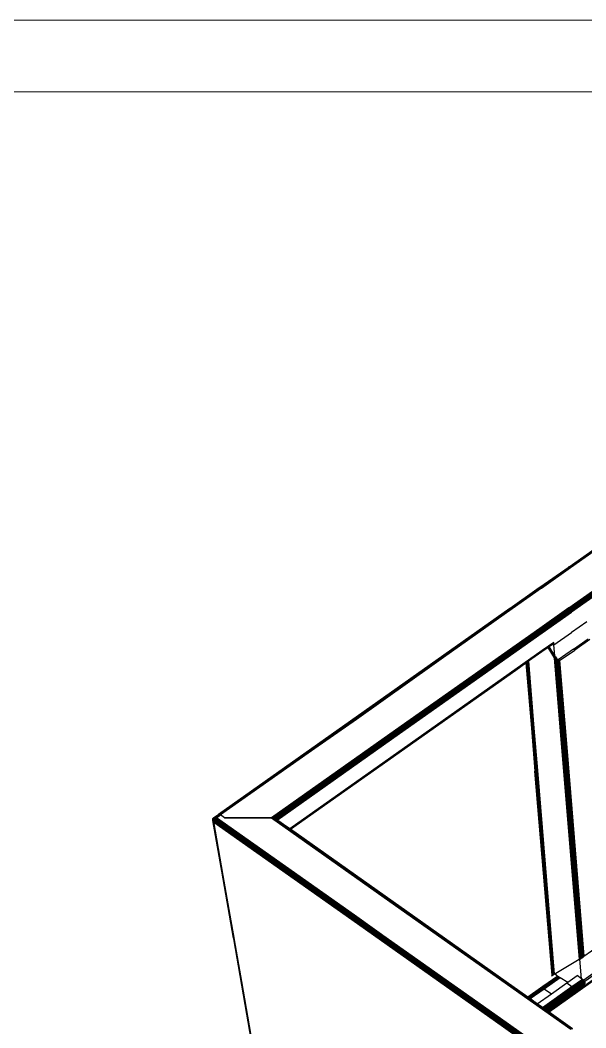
# Model space of a CAD drawing. Header units: inches. Extents: x 12 to 4610, y 8 to 3258.
# Drawn here: x 2311 to 2922, y 2169 to 3258 of the extents above; entities that cross this region are included whole.
import ezdxf

# ---------------------------------------------------------------- set-up
doc = ezdxf.new("R2010")
doc.units = ezdxf.units.IN
doc.header["$MEASUREMENT"] = 0
doc.layers.add('tabelka', color=155, linetype='Continuous')

msp = doc.modelspace()

# ---------------------------------------------------------------- linework, layer by layer
for p, q in [((2903.7, 2667.3), (3218.5, 2889.9)), ((2904, 2667.4), (3218.5, 2889.9)), ((3219.6, 2890), (2904.2, 2667.4)), ((2904.6, 2667.3), (3219.6, 2890)), ((2905.1, 2667.1), (3219.6, 2890)), ((3074, 2785.7), (2905.3, 2667)), ((2905.7, 2666.8), (3074, 2785.7)), ((2872.1, 2645), (2903.3, 2667)), ((2872.5, 2645.1), (2904, 2667.4)), ((2904.2, 2667.4), (2872.5, 2645.1)), ((2873, 2645), (2904.6, 2667.3)), ((2873.6, 2644.8), (2905.1, 2667.1)), ((2905.3, 2667), (2873.6, 2644.8)), ((2874.2, 2644.4), (2905.7, 2666.8)), ((2903.7, 2667.3), (2903.3, 2667.1)), ((2903.3, 2667.1), (2903.3, 2667)), ((2904, 2667.4), (2903.7, 2667.3)), ((2904.2, 2667.4), (2904, 2667.4)), ((2904.6, 2667.3), (2904.2, 2667.4)), ((2905.1, 2667.1), (2904.6, 2667.3)), ((2905.3, 2667), (2905.1, 2667.1)), ((2905.7, 2666.8), (2905.3, 2667)), ((2871.8, 2644.8), (2840.5, 2622.7)), ((2872.5, 2645.1), (2840.9, 2622.7)), ((2841, 2622.7), (2872.5, 2645.1)), ((2873, 2645), (2841.5, 2622.7)), ((2873.6, 2644.8), (2842, 2622.5)), ((2842.2, 2622.4), (2873.6, 2644.8)), ((2874.2, 2644.4), (2842.6, 2622.1)), ((2871.8, 2644.8), (2872.1, 2645)), ((2872.5, 2645.1), (2872.1, 2645)), ((2873, 2645), (2872.5, 2645.1)), ((2873.6, 2644.8), (2873, 2645)), ((2874.2, 2644.4), (2873.6, 2644.8)), ((2903.9, 2623.4), (2935.5, 2645.7)), ((2905, 2622.4), (2936.3, 2645)), ((2905, 2622.4), (2936.5, 2644.8)), ((2905, 2622.4), (2936.6, 2644.8)), ((2936.6, 2644.7), (2905, 2622.4)), ((2905.9, 2621.2), (2937.4, 2643.6)), ((2905.9, 2621.2), (2937.5, 2643.5)), ((2937.5, 2643.4), (2905.9, 2621.2)), ((2906.5, 2619.8), (2938.1, 2642.2)), ((2906.5, 2619.8), (2938.1, 2642.1)), ((2938.1, 2642.1), (2906.5, 2619.8)), ((2938.1, 2641.8), (2906.5, 2619.8)), ((2938.3, 2640.9), (2906.7, 2618.6)), ((2840.9, 2622.7), (2525.6, 2399.9)), ((2840.2, 2622.4), (2525.6, 2399.9)), ((2526.5, 2400), (2841, 2622.7)), ((2841.5, 2622.7), (2526.5, 2400)), ((2842, 2622.5), (2526.5, 2400)), ((2674.4, 2503.1), (2842.2, 2622.4)), ((2842.6, 2622.1), (2674.4, 2503.1)), ((2840.5, 2622.7), (2840.2, 2622.5)), ((2840.2, 2622.5), (2840.2, 2622.4)), ((2840.9, 2622.7), (2840.5, 2622.7)), ((2841, 2622.7), (2840.9, 2622.7)), ((2841.5, 2622.7), (2841, 2622.7)), ((2842, 2622.5), (2841.5, 2622.7)), ((2842.2, 2622.4), (2842, 2622.5)), ((2842.6, 2622.1), (2842.2, 2622.4)), ((2903.9, 2623.4), (2872.4, 2601.1)), ((2905, 2622.4), (2873.2, 2600.4)), ((2905, 2622.4), (2873.4, 2600.2)), ((2905, 2622.4), (2873.4, 2600.1)), ((2873.5, 2600.1), (2905, 2622.4)), ((2905.9, 2621.2), (2874.3, 2598.9)), ((2905.9, 2621.2), (2874.4, 2598.9)), ((2874.4, 2598.8), (2905.9, 2621.2)), ((2906.5, 2619.8), (2874.9, 2597.6)), ((2906.5, 2619.8), (2875, 2597.5)), ((2875, 2597.2), (2906.5, 2619.8)), ((2875, 2597.4), (2906.5, 2619.8)), ((2875.2, 2596.3), (2906.7, 2618.6)), ((2905, 2622.4), (2903.9, 2623.4)), ((2905.9, 2621.2), (2905, 2622.4)), ((2906.5, 2619.8), (2905.9, 2621.2)), ((2906.7, 2618.6), (2906.5, 2619.8)), ((2923.2, 2608.3), (2906.7, 2596.7)), ((2873.4, 2600.2), (2583.7, 2396.2)), ((2873.4, 2600.1), (2584.7, 2396)), ((2585.8, 2395.7), (2873.5, 2600.1)), ((2874.3, 2598.9), (2585.8, 2395.7)), ((2874.4, 2598.9), (2586.7, 2395.4)), ((2587.5, 2395.1), (2874.4, 2598.8)), ((2874.9, 2597.6), (2587.5, 2395.1)), ((2875, 2597.5), (2588.1, 2394.6)), ((2588.6, 2394.2), (2875, 2597.4)), ((2872.4, 2601.1), (2716.8, 2491.1)), ((2873.2, 2600.4), (2716.8, 2491.1)), ((2721.1, 2487.3), (2875, 2597.2)), ((2721.1, 2487.3), (2875.2, 2596.3)), ((2873.2, 2600.4), (2872.4, 2601.1)), ((2873.4, 2600.2), (2873.2, 2600.4)), ((2873.4, 2600.1), (2873.4, 2600.2)), ((2873.5, 2600.1), (2873.4, 2600.1)), ((2874.3, 2598.9), (2873.5, 2600.1)), ((2874.4, 2598.9), (2874.3, 2598.9)), ((2874.4, 2598.8), (2874.4, 2598.9)), ((2874.9, 2597.6), (2874.4, 2598.8)), ((2875, 2597.5), (2874.9, 2597.6)), ((2875, 2597.4), (2875, 2597.5)), ((2875, 2597.2), (2875, 2597.4)), ((2875.2, 2596.3), (2875, 2597.2)), ((2887.8, 2583.3), (2906.7, 2596.7)), ((2875, 2576.3), (2887.4, 2585)), ((2887.5, 2585.4), (2875.1, 2576.7)), ((2875.1, 2576.7), (2887.5, 2585.4)), ((2887.6, 2585.9), (2875.2, 2577.2)), ((2881.1, 2580.5), (2882.5, 2581.5)), ((2882.5, 2581.5), (2886.2, 2584.1)), ((2888.8, 2571.3), (2882.5, 2581.5)), ((2886.2, 2584.1), (2887.1, 2584.7)), ((2886.2, 2584.1), (2887.6, 2583.1)), ((2887.1, 2584.7), (2887.2, 2584.8)), ((2887.6, 2585.1), (2887.2, 2584.9)), ((2887.2, 2584.9), (2887.4, 2585)), ((2887.2, 2584.8), (2887.2, 2584.9)), ((2887.2, 2584.8), (2887.6, 2584.5)), ((2887.4, 2585), (2887.5, 2585.4)), ((2887.5, 2585.4), (2887.6, 2585.9)), ((2887.6, 2585.1), (2887.6, 2585.9)), ((2887.6, 2584.5), (2887.6, 2585.1)), ((2887.6, 2583.1), (2887.6, 2584.5)), ((2887.6, 2583.1), (2887.8, 2583.3)), ((2888.8, 2571.3), (2887.8, 2583.3)), ((2908.8, 2578.6), (2924.7, 2589.8)), ((2926.5, 2589.2), (2910.2, 2577.7)), ((2875.1, 2576.7), (2603.1, 2384)), ((2603.1, 2384), (2875, 2576.3)), ((2875.2, 2577.2), (2711.5, 2461.4)), ((2711.5, 2461.4), (2875.1, 2576.7)), ((2766.5, 2570.3), (2766.7, 2570.5)), ((2766.7, 2570.5), (2767, 2570.5)), ((2767, 2570.5), (2767.3, 2570.5)), ((2767.3, 2570.5), (2767.6, 2570.5)), ((2767.6, 2570.5), (2768, 2570.3)), ((2768, 2570.3), (2768.5, 2570.1)), ((2874.7, 2575.9), (2860.2, 2565.7)), ((2874.7, 2576), (2881.1, 2580.5)), ((2874.7, 2576), (2875, 2576.3)), ((2874.7, 2575.9), (2874.7, 2576)), ((2875, 2576.3), (2875.1, 2576.7)), ((2875.1, 2576.7), (2875.2, 2577.2)), ((2875.1, 2576.7), (2875.1, 2576.7)), ((2881.1, 2580.5), (2888, 2569.2)), ((2889.4, 2570.2), (2888, 2569.2)), ((2889.4, 2570.2), (2888.7, 2568.5)), ((2889.4, 2570.2), (2888.8, 2571.3)), ((2889.4, 2570.2), (2890.1, 2569.2)), ((2908.8, 2578.6), (2892.5, 2567.1)), ((2893.9, 2566.2), (2910.2, 2577.7)), ((2910.2, 2577.7), (2908.8, 2578.6)), ((2768.5, 2570.1), (2768.8, 2569.9)), ((2846.5, 2556), (2857.6, 2563.8)), ((2857.6, 2563.8), (2858.2, 2564.3)), ((2857.6, 2563.8), (2863.4, 2493.2)), ((2858.2, 2564.3), (2858.9, 2564.8)), ((2858.2, 2564.3), (2864, 2493.6)), ((2858.2, 2564.3), (2864.1, 2493.6)), ((2858.2, 2564.3), (2858.2, 2564.3)), ((2864.7, 2493.7), (2858.9, 2564.8)), ((2858.9, 2564.8), (2864.8, 2493.7)), ((2858.9, 2564.8), (2858.9, 2564.8)), ((2858.9, 2564.8), (2859, 2564.8)), ((2859, 2564.8), (2859.6, 2565.3)), ((2859, 2564.8), (2864.9, 2493.7)), ((2859.6, 2565.3), (2860.2, 2565.7)), ((2865.5, 2493.6), (2859.6, 2565.3)), ((2859.6, 2565.3), (2865.6, 2493.5)), ((2859.6, 2565.3), (2859.6, 2565.3)), ((2860.2, 2565.7), (2866.2, 2493.2)), ((2888, 2569.2), (2896, 2472.2)), ((2888.7, 2568.5), (2888, 2569.2)), ((2888.7, 2568.5), (2890.1, 2569.2)), ((2896.6, 2471.8), (2888.7, 2568.5)), ((2889.4, 2567.9), (2888.7, 2568.5)), ((2897.3, 2471.5), (2889.4, 2567.9)), ((2890.2, 2567.4), (2889.4, 2567.9)), ((2890.1, 2569.2), (2891, 2568.3)), ((2890.1, 2569.2), (2890.2, 2567.4)), ((2890.2, 2567.4), (2891, 2568.3)), ((2898.1, 2471.4), (2890.2, 2567.4)), ((2891, 2566.9), (2890.2, 2567.4)), ((2891, 2568.3), (2891.8, 2567.6)), ((2891, 2568.3), (2891.8, 2566.6)), ((2891, 2566.9), (2898.9, 2471.3)), ((2891.8, 2566.6), (2891, 2566.9)), ((2891.8, 2567.6), (2893.3, 2566.3)), ((2891.8, 2566.6), (2891.8, 2567.6)), ((2892.5, 2567.1), (2891.8, 2567.6)), ((2899.6, 2471.4), (2891.8, 2566.6)), ((2892.6, 2566.4), (2891.8, 2566.6)), ((2893.2, 2566.7), (2892.5, 2567.1)), ((2900.4, 2471.5), (2892.6, 2566.4)), ((2893.3, 2566.3), (2892.6, 2566.4)), ((2893.2, 2566.7), (2893.9, 2566.2)), ((2893.3, 2566.3), (2893.2, 2566.7)), ((2893.3, 2566.3), (2901.1, 2471.8)), ((2893.9, 2566.2), (2893.3, 2566.3)), ((2893.9, 2566.2), (2901.7, 2472.2)), ((2603.1, 2384), (2846.5, 2556)), ((2846.5, 2556), (2603.1, 2384)), ((2798.5, 2548.9), (2798.9, 2548.5)), ((2798.9, 2548.5), (2799.4, 2548.1)), ((2799.4, 2548.1), (2799.6, 2547.9)), ((2799.6, 2547.9), (2799.8, 2547.7)), ((2799.8, 2547.7), (2800.4, 2546.9)), ((2800.4, 2546.9), (2800.5, 2546.6)), ((2800.5, 2546.6), (2800.6, 2546.4)), ((2800.6, 2546.4), (2801, 2545.5)), ((2801, 2545.5), (2801.1, 2545.3)), ((2801.1, 2545.3), (2801.2, 2545.1)), ((2801.2, 2545.1), (2801.3, 2544.6)), ((2801.3, 2544.6), (2801.3, 2544.1)), ((2800.9, 2523.8), (2800.8, 2523.7)), ((2801.1, 2524), (2800.9, 2523.8)), ((2801.2, 2524.3), (2801.1, 2524)), ((2801.3, 2524.7), (2801.2, 2524.3)), ((2801.3, 2525), (2801.3, 2524.7)), ((2526.5, 2400), (2674.4, 2503.1)), ((2674.4, 2503.1), (2527.6, 2399.4)), ((2716.8, 2491.1), (2582.8, 2396.4)), ((2583.7, 2396.2), (2716.8, 2491.1)), ((2721.1, 2487.3), (2588.6, 2394.2)), ((2589, 2393.9), (2721.1, 2487.3)), ((2864, 2493.6), (2863.4, 2493.2)), ((2863.4, 2493.2), (2867.2, 2446.9)), ((2864, 2493.6), (2886, 2226.5)), ((2864.1, 2493.6), (2864, 2493.6)), ((2864.2, 2493.6), (2864.1, 2493.6)), ((2864.6, 2493.6), (2864.2, 2493.6)), ((2864.2, 2493.6), (2886.4, 2226.8)), ((2864.7, 2493.7), (2864.6, 2493.6)), ((2886.4, 2226.8), (2864.6, 2493.6)), ((2864.8, 2493.7), (2864.7, 2493.7)), ((2864.8, 2493.7), (2886.8, 2227)), ((2864.9, 2493.7), (2864.8, 2493.7)), ((2865, 2493.6), (2864.9, 2493.7)), ((2865.3, 2493.6), (2865, 2493.6)), ((2865, 2493.6), (2887.1, 2227.2)), ((2887.1, 2227.2), (2865.3, 2493.6)), ((2865.5, 2493.6), (2865.3, 2493.6)), ((2865.6, 2493.5), (2865.5, 2493.6)), ((2866.2, 2493.2), (2865.6, 2493.5)), ((2865.6, 2493.5), (2887.5, 2227.4)), ((2866.2, 2493.2), (2870, 2447.6)), ((2896.6, 2471.8), (2896, 2472.2)), ((2896, 2472.2), (2914.9, 2243.5)), ((2901.7, 2472.2), (2901.1, 2471.8)), ((2901.7, 2472.2), (2920.2, 2247)), ((2711.5, 2461.4), (2602.5, 2384.4)), ((2711.5, 2461.4), (2603, 2384)), ((2915.4, 2243.6), (2896.6, 2471.8)), ((2897.3, 2471.5), (2896.6, 2471.8)), ((2916.1, 2243.8), (2897.3, 2471.5)), ((2898.1, 2471.4), (2897.3, 2471.5)), ((2916.8, 2244.1), (2898.1, 2471.4)), ((2898.9, 2471.3), (2898.1, 2471.4)), ((2899.6, 2471.4), (2898.9, 2471.3)), ((2898.9, 2471.3), (2917.5, 2244.5)), ((2900.4, 2471.5), (2899.6, 2471.4)), ((2918.3, 2245), (2899.6, 2471.4)), ((2901.1, 2471.8), (2900.4, 2471.5)), ((2919, 2245.5), (2900.4, 2471.5)), ((2901.1, 2471.8), (2919.7, 2246.2)), ((2867.2, 2446.9), (2885.4, 2225.8)), ((2885.7, 2226.2), (2867.2, 2446.9)), ((2867.2, 2446.9), (2886, 2226.5)), ((2887.5, 2227.4), (2870, 2447.6)), ((2870, 2447.6), (2887.8, 2227.5)), ((2870, 2447.6), (2888.1, 2227.5)), ((3223.1, 2428.5), (2881.5, 2187)), ((3223.1, 2428.4), (2881.5, 2187)), ((3223.2, 2428.3), (2881.6, 2187)), ((3223.2, 2428.3), (2881.7, 2186.9)), ((2881.7, 2187), (3223.2, 2428.3)), ((3223.3, 2428), (2881.9, 2186.8)), ((3223.5, 2427.5), (2882.5, 2186.4)), ((2881.9, 2186.8), (3204, 2414.3)), ((3204, 2414.3), (2882.1, 2186.7)), ((2519.5, 2395.7), (2519.8, 2395.9)), ((2519.8, 2395.9), (2520.1, 2396.1)), ((2521, 2395.7), (2519.8, 2395.9)), ((2519.8, 2395.9), (2520.9, 2395.3)), ((2520.2, 2396.2), (2520.1, 2396.1)), ((2520.1, 2396.1), (2520.2, 2396.2)), ((2520.2, 2396.1), (2520.1, 2396.1)), ((2520.1, 2396.1), (2520.1, 2396.1)), ((2520.2, 2396.2), (2520.4, 2396.3)), ((2520.2, 2396.1), (2520.4, 2396.2)), ((2520.2, 2396.2), (2520.2, 2396.2)), ((2520.4, 2396.2), (2520.2, 2396.2)), ((2520.3, 2396.1), (2520.2, 2396.1)), ((2520.3, 2396.1), (2520.4, 2396.1)), ((2520.5, 2396), (2520.3, 2396.1)), ((2520.4, 2396.3), (2520.5, 2396.4)), ((2520.4, 2396.3), (2520.5, 2396.2)), ((2520.4, 2396.1), (2520.5, 2396.2)), ((2520.4, 2396.2), (2520.5, 2396.2)), ((2520.4, 2396.1), (2520.4, 2396.2)), ((2520.6, 2396), (2520.4, 2396.1)), ((2520.5, 2396.4), (2520.7, 2396.5)), ((2520.5, 2396.4), (2520.6, 2396.4)), ((2520.5, 2396.4), (2520.6, 2396.3)), ((2520.5, 2396.2), (2520.6, 2396.3)), ((2520.5, 2396.2), (2520.6, 2396.3)), ((2520.5, 2396.2), (2520.6, 2396.1)), ((2520.5, 2396.2), (2520.5, 2396.2)), ((2520.5, 2396), (2520.6, 2396)), ((2520.7, 2395.9), (2520.5, 2396)), ((2520.6, 2396.4), (2520.7, 2396.4)), ((2520.6, 2396.3), (2520.7, 2396.4)), ((2520.6, 2396.3), (2520.6, 2396.4)), ((2520.6, 2396.4), (2520.7, 2396.4)), ((2520.6, 2396.3), (2520.7, 2396.2)), ((2520.6, 2396.3), (2520.6, 2396.3)), ((2520.6, 2396.1), (2520.7, 2396.2)), ((2520.6, 2396), (2520.6, 2396.1)), ((2520.6, 2396.1), (2520.8, 2396)), ((2520.8, 2395.9), (2520.6, 2396)), ((2520.7, 2396.5), (2520.8, 2396.5)), ((2520.7, 2396.4), (2520.7, 2396.5)), ((2520.7, 2396.4), (2520.8, 2396.5)), ((2520.7, 2396.4), (2520.9, 2396.3)), ((2520.8, 2396.4), (2520.7, 2396.4)), ((2520.7, 2396.4), (2520.8, 2396.4)), ((2520.7, 2396.2), (2520.9, 2396.3)), ((2520.7, 2396.2), (2520.9, 2396)), ((2520.7, 2395.9), (2520.8, 2395.9)), ((2520.8, 2396.5), (2525.2, 2399.7)), ((2520.8, 2396.5), (2520.9, 2396.6)), ((2520.8, 2396.5), (2520.9, 2396.6)), ((2520.8, 2396.5), (2520.8, 2396.5)), ((2520.8, 2396.5), (2520.9, 2396.5)), ((2520.8, 2396.4), (2520.9, 2396.5)), ((2521, 2396.4), (2520.8, 2396.4)), ((2520.8, 2395.9), (2520.8, 2396)), ((2520.8, 2396), (2520.9, 2395.9)), ((2520.8, 2396), (2520.9, 2396)), ((2520.9, 2395.9), (2520.8, 2395.9)), ((2520.9, 2396.6), (2521, 2396.6)), ((2520.9, 2396.6), (2521, 2396.5)), ((2520.9, 2396.5), (2521, 2396.4)), ((2520.9, 2396.5), (2521, 2396.5)), ((2520.9, 2396.3), (2521, 2396.4)), ((2520.9, 2396.3), (2521.2, 2396.3)), ((2520.9, 2396), (2521.2, 2396.3)), ((2520.9, 2396), (2521, 2395.9)), ((2521, 2395.9), (2520.9, 2395.9)), ((2521, 2396.6), (2525.9, 2399.9)), ((2521, 2396.6), (2521.2, 2396.7)), ((2521, 2396.5), (2521.2, 2396.7)), ((2521, 2396.5), (2521.1, 2396.4)), ((2521, 2396.4), (2521.2, 2396.3)), ((2521.2, 2396.3), (2521, 2396.4)), ((2521, 2396.4), (2521, 2396.4)), ((2521, 2396.4), (2521.1, 2396.4)), ((2521.1, 2396), (2521, 2395.9)), ((2521, 2395.9), (2521.1, 2395.8)), ((2521.1, 2396.4), (2521.2, 2396.5)), ((2521.1, 2396.4), (2521.3, 2396.3)), ((2521.2, 2396.2), (2521.1, 2396)), ((2521.1, 2396), (2521.1, 2395.8)), ((2525.9, 2399.9), (2521.2, 2396.7)), ((2521.2, 2396.7), (2521.3, 2396.7)), ((2521.2, 2396.5), (2521.2, 2396.7)), ((2521.2, 2396.7), (2521.2, 2396.7)), ((2521.2, 2396.5), (2521.4, 2396.7)), ((2521.2, 2396.7), (2521.3, 2396.7)), ((2521.3, 2396.3), (2521.2, 2396.5)), ((2521.2, 2396.2), (2521.8, 2396.3)), ((2521.2, 2396.2), (2521.3, 2396.3)), ((2521.3, 2396.3), (2521.2, 2396.3)), ((2521.2, 2396.3), (2521.3, 2396.3)), ((2521.2, 2396.2), (2835, 2174.4)), ((2521.3, 2396.3), (2526.8, 2399.8)), ((2521.3, 2396.8), (2521.6, 2396.9)), ((2521.3, 2396.7), (2521.4, 2396.8)), ((2521.3, 2396.7), (2521.3, 2396.8)), ((2521.4, 2396.7), (2521.3, 2396.4)), ((2521.5, 2396.5), (2521.3, 2396.4)), ((2521.3, 2396.4), (2521.3, 2396.3)), ((2521.3, 2396.3), (2521.3, 2396.4)), ((2521.3, 2396.3), (2521.3, 2396.2)), ((2521.3, 2396.3), (2521.3, 2396.3)), ((2521.3, 2396.3), (2521.3, 2396.3)), ((2521.3, 2396.3), (2521.3, 2396.3)), ((2521.3, 2396.3), (2521.3, 2396.3)), ((2521.4, 2396.8), (2521.6, 2396.9)), ((2521.4, 2396.8), (2521.5, 2396.7)), ((2521.4, 2396.8), (2521.4, 2396.7)), ((2521.5, 2396.7), (2521.6, 2396.8)), ((2521.5, 2396.7), (2521.5, 2396.5)), ((2521.6, 2396.6), (2521.5, 2396.5)), ((2521.6, 2396.9), (2525.9, 2399.9)), ((2521.6, 2396.8), (2521.6, 2396.9)), ((2521.7, 2396.7), (2521.6, 2396.8)), ((2521.6, 2396.6), (2521.7, 2396.7)), ((2521.7, 2396.7), (2526.8, 2399.8)), ((2521.7, 2396.7), (2524, 2398.5)), ((2522, 2397.1), (2521.7, 2396.7)), ((2526.8, 2399.8), (2521.8, 2396.3)), ((2521.8, 2396.3), (2522.3, 2396.4)), ((2835.1, 2174.5), (2521.8, 2396.3)), ((2524, 2398.5), (2522, 2397.1)), ((2522.3, 2396.4), (2526.8, 2399.8)), ((2522.3, 2396.4), (2522.9, 2396.4)), ((2522.3, 2396.4), (2835.1, 2174.5)), ((2672.3, 2291.2), (2522.3, 2396.4)), ((2526.8, 2399.8), (2522.9, 2396.4)), ((2522.9, 2396.4), (2524.9, 2397.5)), ((2522.9, 2396.4), (2523.2, 2396.4)), ((2522.9, 2396.4), (2672.3, 2291.2)), ((2523.2, 2396.4), (2524.9, 2397.5)), ((2523.2, 2396.4), (2523.3, 2396.4)), ((2523.2, 2396.4), (2672.3, 2291.2)), ((2523.3, 2396.4), (2524.9, 2397.5)), ((2523.3, 2396.4), (2523.4, 2396.4)), ((2523.3, 2396.4), (2672.3, 2291.2)), ((2523.4, 2396.4), (2524.9, 2397.5)), ((2523.4, 2396.4), (2524.9, 2397.5)), ((2523.4, 2396.4), (2523.4, 2396.4)), ((2672.3, 2291.2), (2523.4, 2396.4)), ((2672.3, 2291.2), (2523.4, 2396.4)), ((2526.8, 2399.8), (2524, 2398.5)), ((2525.9, 2399.8), (2524, 2398.5)), ((2524.9, 2397.5), (2526.8, 2399.8)), ((2524.9, 2397.5), (2527.5, 2399.4)), ((2525.4, 2399.8), (2525.2, 2399.7)), ((2525.4, 2399.8), (2525.6, 2399.9)), ((2525.9, 2399.9), (2525.4, 2399.8)), ((2525.6, 2399.9), (2525.9, 2399.9)), ((2525.9, 2399.9), (2526.1, 2400)), ((2526.1, 2400), (2525.9, 2399.8)), ((2525.9, 2399.9), (2525.9, 2399.8)), ((2526.1, 2400), (2526.5, 2400)), ((2526.8, 2399.8), (2526.1, 2400)), ((2526.1, 2400), (2526.1, 2400)), ((2526.1, 2400), (2526.1, 2400)), ((2526.5, 2400), (2527.6, 2399.4)), ((2527.5, 2399.4), (2526.8, 2399.8)), ((2531.8, 2396.3), (2527.5, 2399.4)), ((2531.9, 2396.4), (2527.6, 2399.4)), ((2531.9, 2396.3), (2531.8, 2396.3)), ((2531.9, 2396.4), (2582.8, 2396.4)), ((2531.9, 2396.3), (2531.9, 2396.4)), ((2582.7, 2396.3), (2531.9, 2396.3)), ((2582.7, 2396.3), (2716.7, 2301.6)), ((2582.8, 2396.3), (2582.7, 2396.3)), ((2582.8, 2396.4), (2583.7, 2396.2)), ((2582.9, 2396.3), (2582.8, 2396.4)), ((2582.8, 2396.4), (2582.8, 2396.3)), ((2582.9, 2396.3), (2582.8, 2396.3)), ((2583.6, 2396.2), (2582.9, 2396.3)), ((2583.6, 2396.2), (2716.7, 2301.6)), ((2583.8, 2396.2), (2583.6, 2396.2)), ((2583.7, 2396.2), (2584.1, 2396.1)), ((2583.8, 2396.2), (2583.7, 2396.2)), ((2584.1, 2396.1), (2583.8, 2396.2)), ((2584.4, 2396), (2584.1, 2396.1)), ((2584.4, 2396), (2716.7, 2301.6)), ((2866.7, 2196.8), (2584.4, 2396)), ((2584.7, 2396), (2584.4, 2396)), ((2585.2, 2395.9), (2584.7, 2396)), ((2519.3, 2395.5), (2519.5, 2395.7)), ((2519.5, 2395.5), (2519.3, 2395.5)), ((2519.3, 2394.4), (2519.3, 2395.5)), ((2519.5, 2395.5), (2519.3, 2395.5)), ((2520.7, 2394.9), (2519.3, 2394.4)), ((2520.6, 2394.5), (2519.3, 2394.4)), ((2541.8, 2266.1), (2519.3, 2394.4)), ((2519.5, 2393.3), (2519.3, 2394.4)), ((2519.3, 2394.4), (2520.5, 2394.2)), ((2519.5, 2395.5), (2519.7, 2395.7)), ((2519.7, 2395.7), (2519.5, 2395.7)), ((2519.5, 2395.5), (2519.5, 2395.5)), ((2519.8, 2395.5), (2519.5, 2395.5)), ((2519.8, 2395.4), (2519.5, 2395.5)), ((2520.4, 2393.7), (2519.5, 2393.3)), ((2519.5, 2393.3), (2520.4, 2393.4)), ((2541.9, 2265.7), (2519.5, 2393.3)), ((2520, 2392.3), (2519.5, 2393.3)), ((2519.9, 2395.6), (2519.7, 2395.7)), ((2519.8, 2395.5), (2519.9, 2395.6)), ((2520.2, 2395.4), (2519.8, 2395.5)), ((2519.8, 2395.5), (2519.8, 2395.4)), ((2520.2, 2395.3), (2519.8, 2395.4)), ((2520.2, 2395.5), (2519.9, 2395.6)), ((2520.1, 2392.4), (2520, 2392.3)), ((2520, 2392.3), (2542.1, 2265.3)), ((2542.6, 2264.8), (2520, 2392.3)), ((2520.6, 2391.4), (2520, 2392.3)), ((2520.4, 2392.2), (2520, 2392.3)), ((2520, 2392.3), (2520.1, 2392.3)), ((2520.3, 2392.6), (2520.1, 2392.4)), ((2520.1, 2392.4), (2520.1, 2392.3)), ((2520.1, 2392.3), (2520.4, 2392.4)), ((2520.2, 2395.4), (2520.2, 2395.5)), ((2520.5, 2395.4), (2520.2, 2395.5)), ((2520.2, 2395.4), (2520.2, 2395.3)), ((2520.5, 2395.4), (2520.2, 2395.4)), ((2520.6, 2395.2), (2520.2, 2395.3)), ((2520.3, 2392.6), (2520.4, 2392.4)), ((2520.4, 2392.6), (2520.3, 2392.6)), ((2520.5, 2393.9), (2520.4, 2393.7)), ((2520.4, 2393.7), (2520.4, 2393.4)), ((2520.4, 2393.4), (2520.4, 2393.3)), ((2520.4, 2393.3), (2520.4, 2392.7)), ((2833.5, 2171.7), (2520.4, 2393.3)), ((2833.4, 2171.7), (2520.4, 2392.7)), ((2520.4, 2392.7), (2520.4, 2392.6)), ((2520.4, 2392.6), (2520.4, 2392.5)), ((2520.4, 2392.5), (2520.4, 2392.2)), ((2520.4, 2392.4), (2520.4, 2392.5)), ((2520.4, 2392.2), (2520.4, 2392.2)), ((2520.4, 2392.2), (2520.5, 2391.7)), ((2520.4, 2392.2), (2669.4, 2286.4)), ((2520.4, 2392.2), (2833.4, 2171.6)), ((2833.4, 2171.4), (2520.4, 2392.2)), ((2520.6, 2395.3), (2520.5, 2395.4)), ((2520.6, 2394.5), (2520.5, 2394.2)), ((2520.5, 2394.2), (2520.5, 2393.9)), ((2520.5, 2393.9), (2833.5, 2171.8)), ((2834, 2173), (2520.5, 2393.9)), ((2520.6, 2391.4), (2520.5, 2391.7)), ((2520.5, 2391.7), (2669.4, 2286.4)), ((2520.6, 2395.3), (2520.6, 2395.2)), ((2520.8, 2395.3), (2520.6, 2395.3)), ((2520.8, 2395.2), (2520.6, 2395.2)), ((2520.7, 2394.9), (2520.6, 2394.5)), ((2834.1, 2173.1), (2520.6, 2394.5)), ((2542.8, 2264.6), (2520.6, 2391.4)), ((2833.3, 2170.3), (2520.6, 2391.4)), ((2520.8, 2395.8), (2520.7, 2395.9)), ((2520.8, 2395.1), (2520.7, 2394.9)), ((2520.9, 2395.9), (2520.8, 2395.8)), ((2521, 2395.8), (2520.8, 2395.8)), ((2520.8, 2395.3), (2520.8, 2395.2)), ((2520.9, 2395.3), (2520.8, 2395.3)), ((2520.8, 2395.2), (2520.8, 2395.1)), ((2834.1, 2173.2), (2520.8, 2395.1)), ((2520.9, 2395.9), (2521.1, 2395.8)), ((2521, 2395.8), (2520.9, 2395.9)), ((2520.9, 2395.9), (2520.9, 2395.9)), ((2521, 2395.7), (2520.9, 2395.3)), ((2521.1, 2395.8), (2521, 2395.8)), ((2521, 2395.8), (2521, 2395.7)), ((2521, 2395.7), (2835, 2174.4)), ((2521, 2395.7), (2834.1, 2173.2)), ((2521, 2395.7), (2521, 2395.7)), ((2521.1, 2395.8), (2521.1, 2395.8)), ((2866.7, 2196.8), (2585.2, 2395.9)), ((2585.8, 2395.7), (2585.2, 2395.9)), ((2586.1, 2395.7), (2585.8, 2395.7)), ((2586.1, 2395.7), (2866.8, 2196.8)), ((2586.1, 2395.7), (2867.6, 2196.9)), ((2586.7, 2395.4), (2586.1, 2395.7)), ((2587, 2395.3), (2586.7, 2395.4)), ((2587.3, 2395.1), (2587, 2395.3)), ((2859.7, 2202.5), (2587, 2395.3)), ((2587.5, 2395.1), (2587.3, 2395.1)), ((2587.6, 2394.9), (2587.5, 2395.1)), ((2587.6, 2394.9), (2587.7, 2394.9)), ((2588.1, 2394.6), (2587.7, 2394.9)), ((2588.6, 2394.2), (2588.1, 2394.6)), ((2589, 2393.9), (2588.6, 2394.2)), ((2602.5, 2384.4), (2589, 2393.9)), ((2603, 2384), (2602.5, 2384.4)), ((2603.1, 2384), (2603, 2384)), ((2656, 2346.6), (2603.1, 2384)), ((2603.1, 2384), (2603.1, 2384)), ((2859.7, 2202.5), (2656, 2346.6)), ((2716.7, 2301.6), (2865.6, 2196.3)), ((2716.7, 2301.6), (2866.4, 2196.7)), ((2716.7, 2301.6), (2866.7, 2196.8)), ((2672.3, 2291.2), (2835.3, 2174.7)), ((2672.3, 2291.2), (2836.1, 2175.4)), ((2835.1, 2174.5), (2672.3, 2291.2)), ((2669.4, 2286.4), (2833.2, 2170.5)), ((2669.4, 2286.4), (2833.4, 2171.4)), ((2541.9, 2265.7), (2541.8, 2266.1)), ((2541.9, 2265.6), (2541.9, 2265.7)), ((2541.9, 2265.5), (2541.9, 2265.6)), ((2541.9, 2265.6), (2586.6, 2009.6)), ((2586.8, 2009), (2541.9, 2265.5)), ((2542, 2265.4), (2541.9, 2265.5)), ((2542, 2265.4), (2542, 2265.4)), ((2542, 2265.4), (2587.2, 2008.5)), ((2542.1, 2265.3), (2542, 2265.4)), ((2542.4, 2264.9), (2542.1, 2265.3)), ((2550.7, 2219.3), (2542.4, 2264.9)), ((2542.6, 2264.8), (2542.4, 2264.9)), ((2542.8, 2264.6), (2542.6, 2264.8)), ((2550.7, 2219.3), (2542.8, 2264.6)), ((2920.2, 2247), (2936.5, 2258.5)), ((2890, 2228.6), (2914.9, 2243.5)), ((2914.9, 2243.5), (2915.4, 2243.6)), ((2915.4, 2243.6), (2915.8, 2243.7)), ((2915.8, 2243.7), (2916.1, 2243.8)), ((2917.5, 2222.5), (2915.8, 2243.7)), ((2916.1, 2243.8), (2916.8, 2244.1)), ((2916.8, 2244.1), (2917.5, 2244.5)), ((2917.5, 2244.5), (2918.3, 2245)), ((2918.3, 2245), (2919, 2245.5)), ((2919, 2245.5), (2919.7, 2246.2)), ((2919.7, 2246.2), (2920.2, 2247)), ((2801.6, 2242.1), (2801.2, 2241.9)), ((2801.8, 2242.2), (2801.6, 2242.1)), ((2802.1, 2242.4), (2801.8, 2242.2)), ((2802.3, 2242.4), (2802.1, 2242.4)), ((2802.4, 2242.4), (2802.3, 2242.4)), ((2803, 2242.5), (2802.4, 2242.4)), ((2803.2, 2242.4), (2803, 2242.5)), ((2803.2, 2242.4), (2803.2, 2242.4)), ((2803.3, 2242.4), (2803.2, 2242.4)), ((2939.1, 2234.4), (2919.9, 2220.8)), ((2921.3, 2219.8), (2940.5, 2233.4)), ((2891.9, 2225.3), (2875.9, 2214)), ((2892.5, 2225), (2876, 2213.5)), ((2892.7, 2224.9), (2876.1, 2213.2)), ((2892.7, 2224.9), (2876.2, 2213.1)), ((2876.6, 2212.4), (2893.5, 2224.3)), ((2893.6, 2224.3), (2876.7, 2212.3)), ((2876.8, 2212.2), (2893.7, 2224.3)), ((2877.3, 2211.7), (2894.4, 2223.8)), ((2885.3, 2225.5), (2888.1, 2227.5)), ((2885.4, 2225.8), (2885.3, 2225.7)), ((2885.3, 2225.7), (2885.3, 2225.5)), ((2885.4, 2225.8), (2885.7, 2226.2)), ((2885.7, 2226.2), (2886, 2226.5)), ((2886, 2226.5), (2886.4, 2226.8)), ((2886.4, 2226.8), (2886.8, 2227)), ((2886.8, 2227), (2887.1, 2227.2)), ((2887.1, 2227.2), (2887.5, 2227.4)), ((2887.5, 2227.4), (2887.8, 2227.5)), ((2887.8, 2227.5), (2888.1, 2227.5)), ((2888.1, 2227.5), (2888.9, 2228)), ((2888.9, 2228), (2890, 2228.6)), ((2888.9, 2228), (2888.9, 2227.8)), ((2888.9, 2227.8), (2889.1, 2227.4)), ((2889.1, 2227.4), (2889.4, 2227.1)), ((2889.4, 2227.1), (2889.7, 2226.7)), ((2889.7, 2226.7), (2890.1, 2226.5)), ((2890.1, 2226.5), (2890, 2228.6)), ((2890.1, 2226.5), (2891.9, 2225.3)), ((2891.9, 2225.3), (2892.5, 2225)), ((2892.5, 2225), (2892.7, 2224.9)), ((2892.7, 2224.9), (2892.7, 2224.9)), ((2892.7, 2224.9), (2893.5, 2224.3)), ((2893.5, 2224.3), (2893.6, 2224.3)), ((2893.6, 2224.3), (2893.7, 2224.3)), ((2893.7, 2224.3), (2894.4, 2223.8)), ((2894.4, 2223.8), (2902.7, 2218.7)), ((2902.7, 2218.7), (2912.8, 2225.8)), ((2907.2, 2213.9), (2918.5, 2221.8)), ((2917.5, 2222.5), (2912.8, 2225.8)), ((2918.5, 2221.8), (2917.5, 2222.5)), ((2919.2, 2221.2), (2918.5, 2221.8)), ((2587.7, 2008.1), (2550.7, 2219.3)), ((2587.2, 2008.5), (2550.7, 2219.3)), ((2768.9, 2216.6), (2768.8, 2216.1)), ((2768.8, 2216.1), (2768.8, 2215.9)), ((2769, 2217.2), (2768.9, 2217.1)), ((2768.9, 2217.1), (2768.9, 2216.9)), ((2768.9, 2216.9), (2768.9, 2216.6)), ((2769.1, 2217.5), (2769, 2217.4)), ((2769, 2217.4), (2769, 2217.2)), ((2769.5, 2218.5), (2769.1, 2217.5)), ((2769.6, 2218.6), (2769.5, 2218.5)), ((2769.7, 2218.8), (2769.6, 2218.6)), ((2769.8, 2218.9), (2769.7, 2218.8)), ((2770.4, 2219.8), (2769.8, 2218.9)), ((2770.6, 2220), (2770.4, 2219.8)), ((2770.7, 2220.2), (2770.6, 2220.1)), ((2770.6, 2220.1), (2770.6, 2220)), ((2771, 2220.4), (2770.7, 2220.2)), ((2771.2, 2220.5), (2771, 2220.4)), ((2771.6, 2220.9), (2771.2, 2220.5)), ((2875.9, 2214), (2859.7, 2202.5)), ((2876, 2213.5), (2860, 2202.3)), ((2860.1, 2202.2), (2876, 2213.5)), ((2876.1, 2213.2), (2860.3, 2202.1)), ((2876.2, 2213.1), (2860.4, 2202)), ((2861.1, 2201.5), (2876.6, 2212.4)), ((2876.7, 2212.3), (2861.2, 2201.4)), ((2861.4, 2201.3), (2876.8, 2212.2)), ((2876.8, 2212.2), (2861.4, 2201.3)), ((2862, 2200.9), (2877.3, 2211.7)), ((2875.4, 2191.4), (2907.2, 2213.9)), ((2875.9, 2214), (2876, 2213.5)), ((2876, 2213.5), (2876.1, 2213.2)), ((2907.9, 2213.3), (2876, 2191)), ((2876.1, 2213.2), (2876.2, 2213.1)), ((2907.9, 2213.3), (2876.2, 2190.8)), ((2876.2, 2213.1), (2876.6, 2212.4)), ((2876.3, 2190.8), (2908, 2213.3)), ((2876.6, 2212.4), (2876.7, 2212.3)), ((2876.7, 2212.3), (2876.8, 2212.2)), ((2876.8, 2212.2), (2877.3, 2211.7)), ((2908.6, 2212.5), (2877, 2190.2)), ((2908.7, 2212.5), (2877.2, 2190.1)), ((2877.3, 2211.7), (2885.1, 2206.2)), ((2909.4, 2211.4), (2878.2, 2189.4)), ((2878.5, 2189.2), (2909.4, 2211.3)), ((2885.1, 2206.2), (2901.6, 2217.9)), ((2901.6, 2217.9), (2902.7, 2218.7)), ((2901.6, 2217.9), (2907.2, 2213.9)), ((2907.2, 2213.9), (2907.9, 2213.3)), ((2919.2, 2221.2), (2907.9, 2213.3)), ((2907.9, 2213.3), (2908, 2213.3)), ((2908, 2213.3), (2919.2, 2221.2)), ((2908, 2213.3), (2908.6, 2212.5)), ((2919.9, 2220.5), (2908.6, 2212.5)), ((2908.6, 2212.5), (2908.7, 2212.5)), ((2919.9, 2220.5), (2908.7, 2212.5)), ((2908.7, 2212.5), (2909.4, 2211.4)), ((2920.7, 2219.3), (2909.4, 2211.4)), ((2909.4, 2211.3), (2920.7, 2219.3)), ((2909.4, 2211.4), (2909.4, 2211.3)), ((2909.4, 2211.3), (2909.9, 2210.2)), ((2921.1, 2218.1), (2909.9, 2210.2)), ((2909.9, 2210), (2921.1, 2218.1)), ((2910.1, 2209.1), (2921.3, 2217)), ((2919.9, 2220.5), (2919.2, 2221.2)), ((2919.9, 2220.5), (2919.9, 2220.8)), ((2919.9, 2220.8), (2921.3, 2219.8)), ((2920.7, 2219.3), (2919.9, 2220.5)), ((2921.1, 2218.1), (2920.7, 2219.3)), ((2921.3, 2217), (2921.1, 2218.1)), ((2921.3, 2219.8), (2921.3, 2217)), ((2860, 2202.3), (2859.7, 2202.5)), ((2860.1, 2202.2), (2860, 2202.3)), ((2860.3, 2202.1), (2860.1, 2202.2)), ((2860.4, 2202), (2860.3, 2202.1)), ((2861.1, 2201.5), (2860.4, 2202)), ((2861.2, 2201.4), (2861.1, 2201.5)), ((2861.4, 2201.3), (2861.2, 2201.4)), ((2862, 2200.9), (2861.4, 2201.3)), ((2861.4, 2201.3), (2861.4, 2201.3)), ((2867.6, 2196.9), (2862, 2200.9)), ((2869.7, 2195.4), (2885.1, 2206.2)), ((2909.9, 2210.2), (2879.4, 2188.6)), ((2879.7, 2188.4), (2909.9, 2210.2)), ((2879.8, 2188.3), (2909.9, 2210)), ((2880.2, 2188), (2910.1, 2209.1)), ((2909.9, 2210.2), (2909.9, 2210)), ((2909.9, 2210), (2910.1, 2209.1)), ((2910.1, 2209.1), (2910.1, 2207.3)), ((2865.6, 2196.3), (2866.4, 2196.7)), ((2865.6, 2196.3), (2905.9, 2167.8)), ((2866.4, 2196.7), (2866.7, 2196.8)), ((2866.4, 2196.7), (2906.9, 2168.4)), ((2906.9, 2168.4), (2866.7, 2196.8)), ((2906.9, 2168.4), (2866.7, 2196.8)), ((2866.7, 2196.8), (2866.8, 2196.8)), ((2866.7, 2196.8), (2866.7, 2196.8)), ((2866.8, 2196.8), (2867.6, 2196.9)), ((2866.8, 2196.8), (2906.9, 2168.4)), ((2867.6, 2196.9), (2867.6, 2196.9)), ((2867.6, 2196.9), (2867.7, 2196.8)), ((2867.6, 2196.9), (2907.9, 2168.4)), ((2867.7, 2196.8), (2867.6, 2196.9)), ((2867.7, 2196.8), (2867.7, 2196.8)), ((2869.7, 2195.4), (2867.7, 2196.8)), ((2875.4, 2191.4), (2869.7, 2195.4)), ((2876, 2191), (2875.4, 2191.4)), ((2876.2, 2190.8), (2876, 2191)), ((2876.3, 2190.8), (2876.2, 2190.8)), ((2877, 2190.2), (2876.3, 2190.8)), ((2877.2, 2190.1), (2877, 2190.2)), ((2878.2, 2189.4), (2877.2, 2190.1)), ((2878.5, 2189.2), (2878.2, 2189.4)), ((2879.4, 2188.6), (2878.5, 2189.2)), ((2879.7, 2188.4), (2879.4, 2188.6)), ((2879.8, 2188.3), (2879.7, 2188.4)), ((2880.2, 2188), (2879.8, 2188.3)), ((2881.5, 2187.1), (2880.2, 2188)), ((2881.5, 2187), (2881.5, 2187.1)), ((2881.6, 2187), (2881.5, 2187)), ((2881.7, 2187), (2881.6, 2187)), ((2881.7, 2186.9), (2881.7, 2187)), ((2881.9, 2186.8), (2881.7, 2186.9)), ((2882.1, 2186.7), (2881.9, 2186.8)), ((2881.9, 2186.8), (2881.9, 2186.8)), ((2882.5, 2186.4), (2882.1, 2186.7)), ((2907.9, 2168.4), (2882.5, 2186.4)), ((2833.2, 2170.5), (2833.4, 2171.4)), ((2833.3, 2170.3), (2833.2, 2170.5)), ((2833.2, 2170.5), (2873.5, 2142.1)), ((2873.5, 2141.9), (2833.3, 2170.3)), ((2873.7, 2143.3), (2833.4, 2171.7)), ((2833.4, 2171.6), (2833.4, 2171.7)), ((2833.4, 2171.7), (2833.5, 2171.7)), ((2833.4, 2171.4), (2833.4, 2171.6)), ((2833.4, 2171.6), (2873.7, 2143.3)), ((2833.4, 2171.4), (2873.7, 2143.3)), ((2833.5, 2171.8), (2834, 2173)), ((2833.5, 2171.7), (2833.5, 2171.8)), ((2833.5, 2171.8), (2873.7, 2143.3)), ((2873.7, 2143.3), (2833.5, 2171.7)), ((2834, 2173), (2834.1, 2173.1)), ((2874.3, 2144.7), (2834, 2173)), ((2834.1, 2173.2), (2835, 2174.4)), ((2874.3, 2144.7), (2834.1, 2173.2)), ((2834.1, 2173.1), (2834.1, 2173.2)), ((2834.1, 2173.2), (2834.1, 2173.2)), ((2834.1, 2173.2), (2874.3, 2144.7)), ((2874.3, 2144.7), (2834.1, 2173.1)), ((2835, 2174.4), (2835.1, 2174.5)), ((2835, 2174.4), (2835, 2174.4)), ((2835, 2174.4), (2875.3, 2146)), ((2835, 2174.4), (2875.3, 2146)), ((2835.1, 2174.5), (2835.3, 2174.7)), ((2875.3, 2146), (2835.1, 2174.5)), ((2835.1, 2174.5), (2835.1, 2174.5)), ((2835.1, 2174.5), (2875.3, 2146)), ((2835.3, 2174.7), (2836.1, 2175.4)), ((2835.3, 2174.7), (2875.3, 2146)), ((2836.1, 2175.4), (2876.3, 2146.9))]:
    msp.add_line(p, q)
at = {"layer": 'tabelka', "lineweight": 5}
for points in [[(12.5, 3258.4), (4610, 3258.4), (4610, 7.6), (12.5, 7.6)], [(89.9, 3181), (4532.6, 3181), (4532.6, 85), (89.9, 85)]]:
    msp.add_lwpolyline(points, close=True, dxfattribs=at)

doc.saveas('drawing.dxf')
